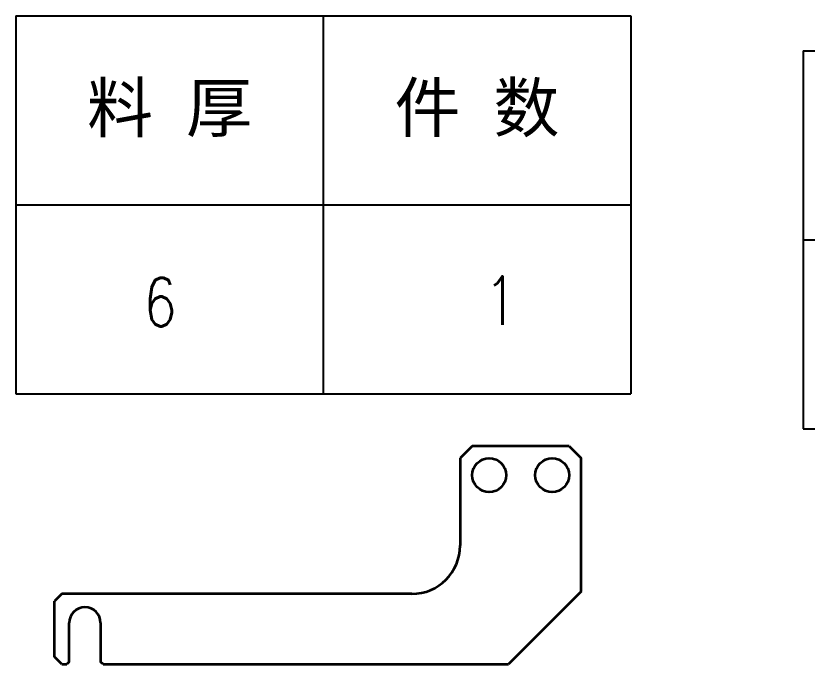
# Model space of a CAD drawing. Header units: millimetres. Extents: x -49992 to 104182, y -50696 to 36476.
# Drawn here: x -49898.6 to -49571.8, y 36042 to 36309.5 of the extents above; entities that cross this region are included whole.
import ezdxf
from ezdxf.enums import TextEntityAlignment as Align

# ---------------------------------------------------------------- set-up
doc = ezdxf.new("R2010")
doc.units = ezdxf.units.MM
doc.header["$LTSCALE"] = 0.5
doc.layers.add('粗实线', color=7, linetype='Continuous', lineweight=35)
doc.styles.add('DIM', font='romans.shx', dxfattribs={"width": 0.8, "bigfont": 'bigfont.shx'})
doc.styles.get("Standard").update_dxf_attribs({"font": 'simplex.shx'})

# ---------------------------------------------------------------- blocks, each defined once
blk = doc.blocks.new('*T135')
at = {"color": 0, "linetype": 'ByBlock', "lineweight": -2, "transparency": 16777216}
for p, q in [((0, 0), (127, 0)), ((0, 0), (0, -78)), ((63.5, 0), (63.5, -78)), ((127, 0), (127, -78)), ((0, -39), (127, -39)), ((0, -78), (127, -78))]:
    blk.add_line(p, q, dxfattribs=at)
at = {"color": 0, "transparency": 16777216, "char_height": 10, "width": 60.5, "attachment_point": 5}
for s, insert in [('{\\fSimSun|b0|i0|c134|p2;料 厚}', (31.75, -19.5)), ('{\\fSimSun|b0|i0|c134|p2;件 数}', (95.25, -19.5))]:
    blk.add_mtext(s, dxfattribs=dict(at, insert=insert))
blk = doc.blocks.new('拆图参数')
blk.add_blockref('*T135', (-63.5, 78))
at = {"style": 'DIM', "width": 0.8}
blk.add_attdef('6', text='', height=10, dxfattribs=at).set_placement((-37.13, 18.91), align=Align.MIDDLE_LEFT)
blk.add_attdef('1', text='', height=10, dxfattribs=at).set_placement((36.65, 19.27), align=Align.MIDDLE_CENTER)

msp = doc.modelspace()

# ---------------------------------------------------------------- linework, layer by layer
at = {"layer": '粗实线', "ltscale": 0.176777}
for p, q in [((-49710.082, 36131.955), (-49715.082, 36126.955)), ((-49670.082, 36131.955), (-49665.082, 36126.955))]:
    msp.add_line(p, q, dxfattribs=at)
at = {"layer": '粗实线'}
for p, q in [((-49670.082, 36131.955), (-49710.082, 36131.955)), ((-49715.082, 36126.955), (-49715.082, 36090.955)), ((-49665.082, 36071.955), (-49665.082, 36126.955)), ((-49735.082, 36070.955), (-49879.582, 36070.955)), ((-49665.082, 36071.955), (-49695.082, 36041.955)), ((-49882.582, 36044.955), (-49882.582, 36067.955)), ((-49879.582, 36041.955), (-49877.582, 36041.955)), ((-49862.582, 36041.955), (-49695.082, 36041.955))]:
    msp.add_line(p, q, dxfattribs=at)
at = {"layer": '粗实线', "ltscale": 0.106066}
for p, q in [((-49879.582, 36070.955), (-49882.582, 36067.955)), ((-49879.582, 36041.955), (-49882.582, 36044.955))]:
    msp.add_line(p, q, dxfattribs=at)
at = {"layer": '粗实线', "ltscale": 0.4}
for p, q in [((-49876.582, 36042.955), (-49876.582, 36058.955)), ((-49863.582, 36058.955), (-49863.582, 36042.955))]:
    msp.add_line(p, q, dxfattribs=at)
at = {"layer": '粗实线', "ltscale": 0.035355}
for p, q in [((-49876.582, 36042.955), (-49877.582, 36041.955)), ((-49862.582, 36041.955), (-49863.582, 36042.955))]:
    msp.add_line(p, q, dxfattribs=at)
at = {"layer": '粗实线'}
for centre in [(-49703.082, 36119.955), (-49677.082, 36119.955)]:
    msp.add_circle(centre, 7, dxfattribs=at)
for centre, radius, start, end in [((-49735.082, 36090.955), 20, 270, 0), ((-49870.082, 36058.955), 6.5, 0, 180)]:
    msp.add_arc(centre, radius, start, end, dxfattribs=at)

# ---------------------------------------------------------------- block references
at = {"linetype": 'Continuous', "ltscale": 2, "xscale": 2, "yscale": 2, "zscale": 2}
for p in [(-49771.616, 36153.494), (-49446.363, 36139.028)]:
    msp.add_blockref('拆图参数', p, dxfattribs=at).add_auto_attribs({'1': '1', '6': '6'})

doc.saveas('drawing.dxf')
